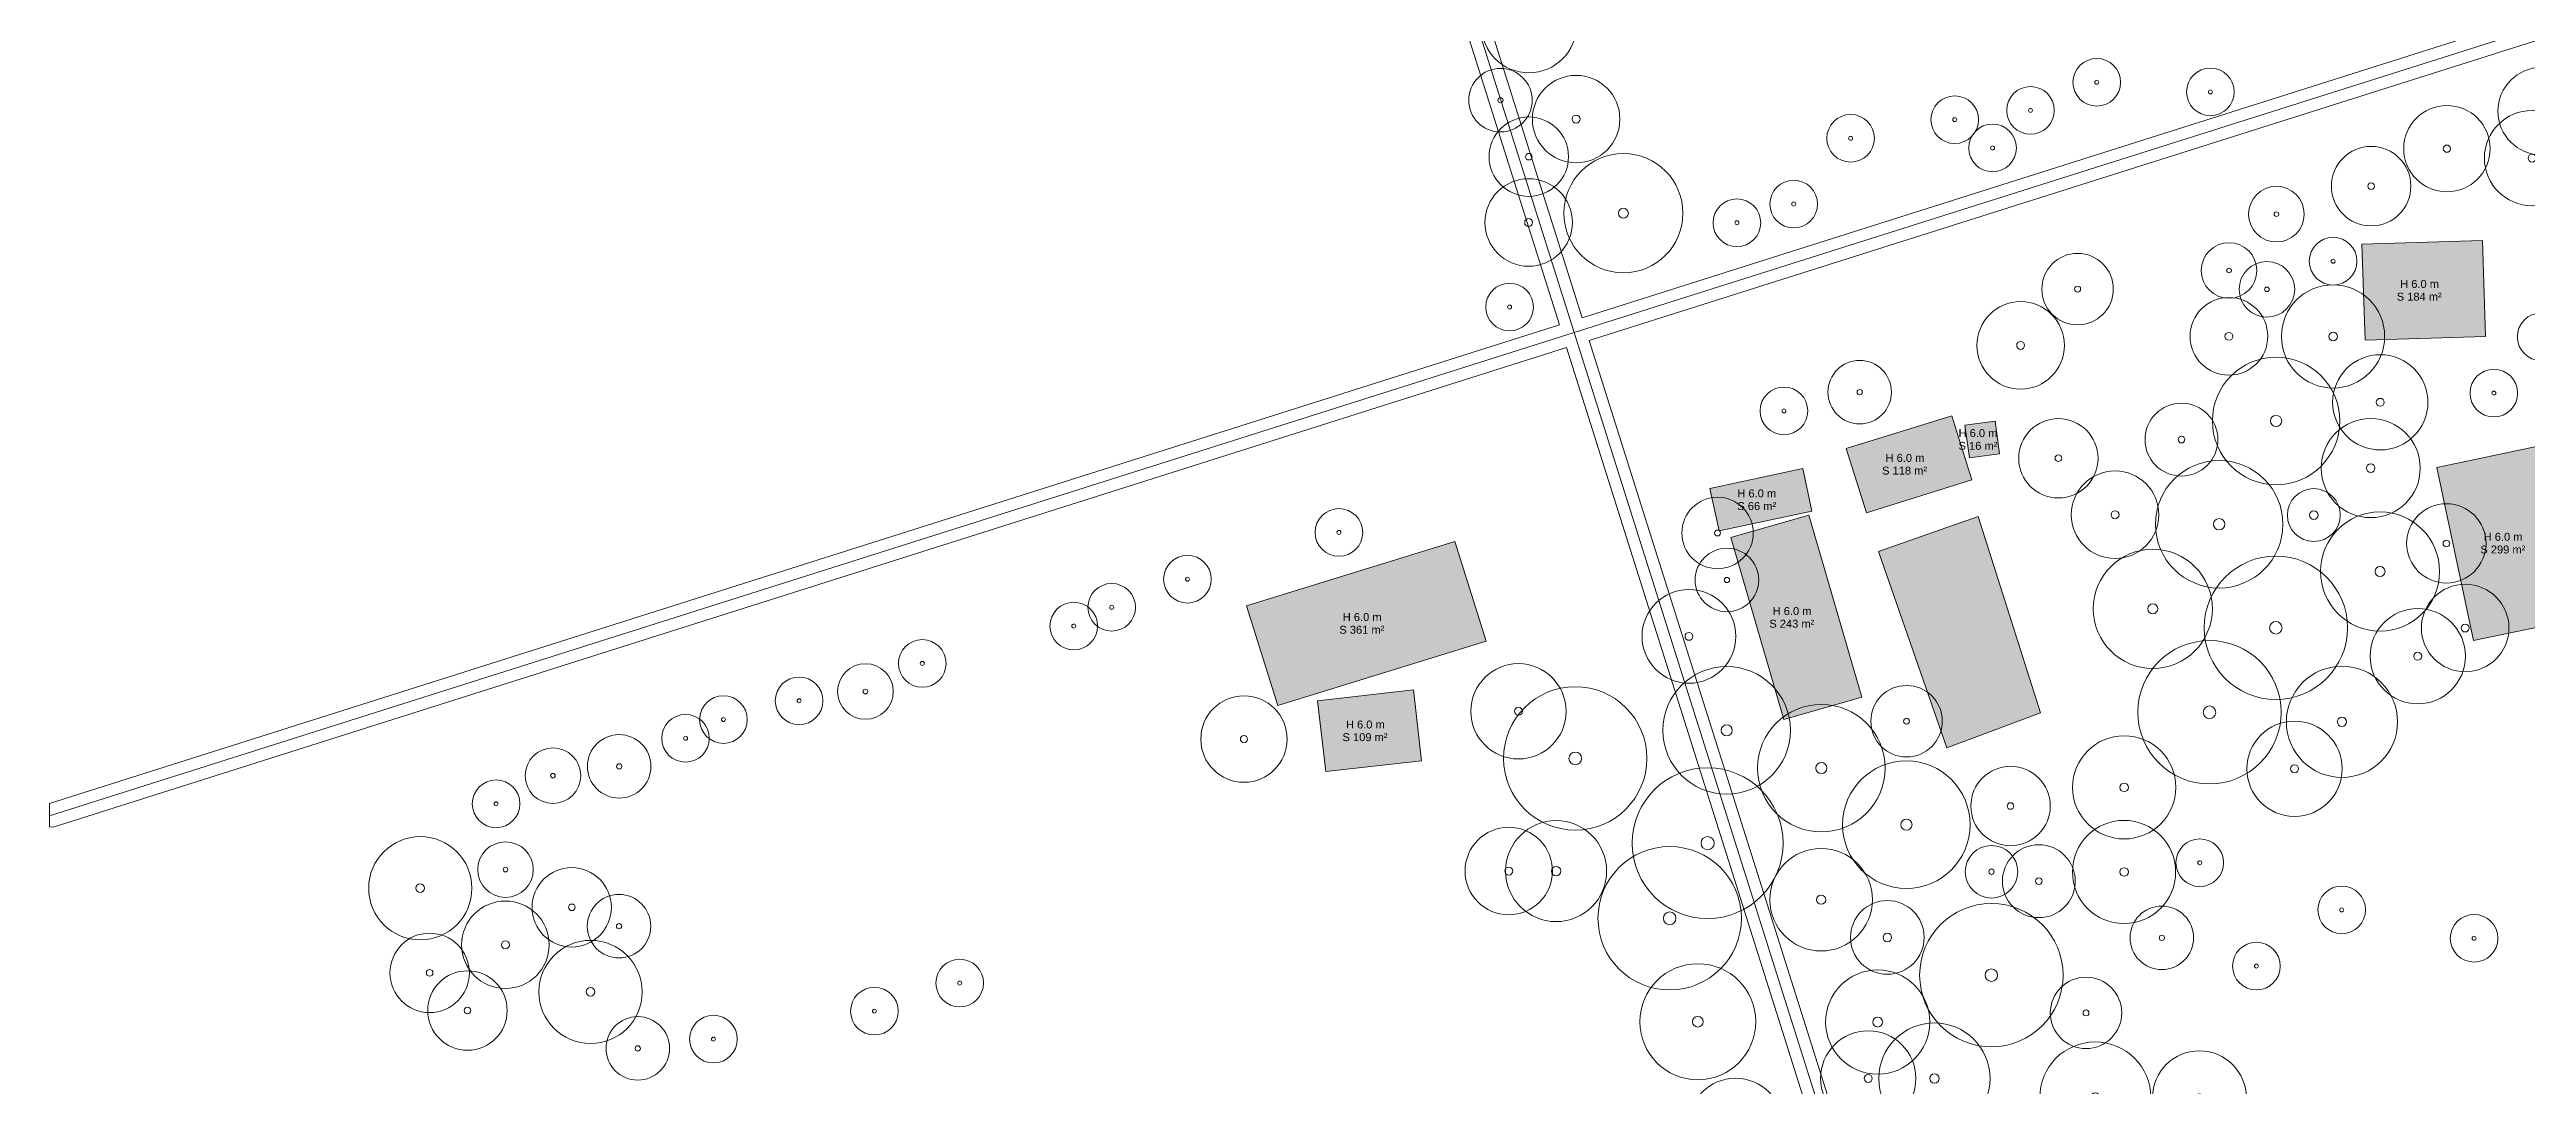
# Model space of a CAD drawing. Header units: metres. Extents: x 0 to 1612, y 0 to 1403.
# Drawn here: x 0 to 311.9, y 590.8 to 721.2 of the extents above; entities that cross this region are included whole.
import ezdxf

# ---------------------------------------------------------------- set-up
doc = ezdxf.new("R2010")
doc.units = ezdxf.units.M
doc.header["$MEASUREMENT"] = 0
for name, color, linetype, lineweight, true_color in [('TPX_BUILDING_AREAS_TEXT', 7, 'CONTINUOUS', 0, 0x000000), ('TPX_BUILDING_HEIGHTS_TEXT', 7, 'CONTINUOUS', 0, 0x000000), ('TPX_BUILDINGS', 7, 'CONTINUOUS', 0, 0x000000), ('TPX_BUILDINGS_HATCH', 7, 'CONTINUOUS', 0, 0xf0f0f0), ('TPX_ROADS_AXES', 7, 'CONTINUOUS', 0, 0x323232), ('TPX_ROADS_CONTOURS', 7, 'CONTINUOUS', 0, 0x646464), ('TPX_VEGETATION_TREES_INDIVIDUAL', 7, 'CONTINUOUS', 0, 0x136734), ('TPX_WATERWAYS', 7, 'CONTINUOUS', 0, 0x7aafdf), ('TPX_WATERWAYS_HATCH', 7, 'CONTINUOUS', 0, 0x7aafdf)]:
    doc.layers.add(name, color=color, linetype=linetype, lineweight=lineweight, true_color=true_color)
doc.styles.add('TPX_TEXTE', font='arial.ttf')

# ---------------------------------------------------------------- blocks, each defined once
blk = doc.blocks.new('TREETR005_CR059')
at = {"layer": 'TPX_VEGETATION_TREES_INDIVIDUAL'}
for radius in [5.91, 0.5]:
    blk.add_circle((0, 0, 0.04), radius, dxfattribs=at)
blk = doc.blocks.new('TREETR004_CR046')
at = {"layer": 'TPX_VEGETATION_TREES_INDIVIDUAL'}
for radius in [4.59, 0.417]:
    blk.add_circle((0, 0, 0.04), radius, dxfattribs=at)
blk = doc.blocks.new('TREETR003_CR035')
at = {"layer": 'TPX_VEGETATION_TREES_INDIVIDUAL'}
for radius in [3.5, 0.292]:
    blk.add_circle((0, 0, 0.04), radius, dxfattribs=at)
blk = doc.blocks.new('TREETR007_CR073')
at = {"layer": 'TPX_VEGETATION_TREES_INDIVIDUAL'}
for radius in [7.3, 0.667]:
    blk.add_circle((0, 0, 0.04), radius, dxfattribs=at)
blk = doc.blocks.new('TREETR005_CR033')
at = {"layer": 'TPX_VEGETATION_TREES_INDIVIDUAL'}
for radius in [3.33, 0.542]:
    blk.add_circle((0, 0, 0.04), radius, dxfattribs=at)
blk = doc.blocks.new('TREETR008_CR090')
at = {"layer": 'TPX_VEGETATION_TREES_INDIVIDUAL'}
for radius in [9.03, 0.792]:
    blk.add_circle((0, 0, 0.04), radius, dxfattribs=at)
blk = doc.blocks.new('TREETR006_CR065')
at = {"layer": 'TPX_VEGETATION_TREES_INDIVIDUAL'}
for radius in [6.46, 0.583]:
    blk.add_circle((0, 0, 0.04), radius, dxfattribs=at)
blk = doc.blocks.new('TREETR004_CR050')
at = {"layer": 'TPX_VEGETATION_TREES_INDIVIDUAL'}
for radius in [5, 0.417]:
    blk.add_circle((0, 0, 0.04), radius, dxfattribs=at)
blk = doc.blocks.new('TREETR006_CR066')
at = {"layer": 'TPX_VEGETATION_TREES_INDIVIDUAL'}
for radius in [6.56, 0.625]:
    blk.add_circle((0, 0, 0.04), radius, dxfattribs=at)
blk = doc.blocks.new('TREETR005_CR060')
at = {"layer": 'TPX_VEGETATION_TREES_INDIVIDUAL'}
for radius in [6, 0.5]:
    blk.add_circle((0, 0, 0.04), radius, dxfattribs=at)
blk = doc.blocks.new('TREETR007_CR080')
at = {"layer": 'TPX_VEGETATION_TREES_INDIVIDUAL'}
for radius in [8.03, 0.708]:
    blk.add_circle((0, 0, 0.04), radius, dxfattribs=at)
blk = doc.blocks.new('TREETR006_CR064')
at = {"layer": 'TPX_VEGETATION_TREES_INDIVIDUAL'}
for radius in [6.36, 0.583]:
    blk.add_circle((0, 0, 0.04), radius, dxfattribs=at)
blk = doc.blocks.new('TREETR005_CR065')
at = {"layer": 'TPX_VEGETATION_TREES_INDIVIDUAL'}
for radius in [6.5, 0.542]:
    blk.add_circle((0, 0, 0.04), radius, dxfattribs=at)
blk = doc.blocks.new('TREETR006_CR070')
at = {"layer": 'TPX_VEGETATION_TREES_INDIVIDUAL'}
for radius in [7, 0.583]:
    blk.add_circle((0, 0, 0.04), radius, dxfattribs=at)
blk = doc.blocks.new('TREETR004_CR045')
at = {"layer": 'TPX_VEGETATION_TREES_INDIVIDUAL'}
for radius in [4.5, 0.375]:
    blk.add_circle((0, 0, 0.04), radius, dxfattribs=at)
blk = doc.blocks.new('TREETR006_CR075')
at = {"layer": 'TPX_VEGETATION_TREES_INDIVIDUAL'}
for radius in [7.5, 0.625]:
    blk.add_circle((0, 0, 0.04), radius, dxfattribs=at)
blk = doc.blocks.new('TREETR003_CR030')
at = {"layer": 'TPX_VEGETATION_TREES_INDIVIDUAL'}
for radius in [3, 0.25]:
    blk.add_circle((0, 0, 0.04), radius, dxfattribs=at)
blk = doc.blocks.new('TREETR005_CR062')
at = {"layer": 'TPX_VEGETATION_TREES_INDIVIDUAL'}
for radius in [6.24, 0.542]:
    blk.add_circle((0, 0, 0.04), radius, dxfattribs=at)
blk = doc.blocks.new('TREETR003_CR040')
at = {"layer": 'TPX_VEGETATION_TREES_INDIVIDUAL'}
for radius in [4, 0.333]:
    blk.add_circle((0, 0, 0.04), radius, dxfattribs=at)
blk = doc.blocks.new('TREETR005_CR049')
at = {"layer": 'TPX_VEGETATION_TREES_INDIVIDUAL'}
for radius in [4.89, 0.5]:
    blk.add_circle((0, 0, 0.04), radius, dxfattribs=at)
blk = doc.blocks.new('TREETR008_CR095')
at = {"layer": 'TPX_VEGETATION_TREES_INDIVIDUAL'}
for radius in [9.5, 0.833]:
    blk.add_circle((0, 0, 0.04), radius, dxfattribs=at)
blk = doc.blocks.new('TREETR005_CR054')
at = {"layer": 'TPX_VEGETATION_TREES_INDIVIDUAL'}
for radius in [5.44, 0.458]:
    blk.add_circle((0, 0, 0.04), radius, dxfattribs=at)
blk = doc.blocks.new('TREETR005_CR055')
at = {"layer": 'TPX_VEGETATION_TREES_INDIVIDUAL'}
for radius in [5.51, 0.5]:
    blk.add_circle((0, 0, 0.04), radius, dxfattribs=at)
blk = doc.blocks.new('TREETR005_CR046')
at = {"layer": 'TPX_VEGETATION_TREES_INDIVIDUAL'}
for radius in [4.64, 0.542]:
    blk.add_circle((0, 0, 0.04), radius, dxfattribs=at)
blk = doc.blocks.new('TREETR003_CR033')
at = {"layer": 'TPX_VEGETATION_TREES_INDIVIDUAL'}
for radius in [3.31, 0.333]:
    blk.add_circle((0, 0, 0.04), radius, dxfattribs=at)

msp = doc.modelspace()

# ---------------------------------------------------------------- hatches: boundary and pattern name
at = {"layer": 'TPX_BUILDINGS_HATCH'}
for points in [[(306.39, 697.21), (291.2, 696.74), (291.6, 684.62), (306.77, 685.09), (306.39, 697.21)], [(239.57, 675.12), (226.26, 671), (228.81, 662.9), (242.1, 667.03), (239.57, 675.12)], [(245.01, 674.44), (241.21, 673.93), (241.77, 669.82), (245.56, 670.33), (245.01, 674.44)], [(313.76, 671.35), (300.64, 668.61), (305.27, 646.8), (318.4, 649.54), (313.76, 671.35)], [(220.78, 668.48), (209.1, 665.97), (210.27, 660.61), (221.94, 663.11), (220.78, 668.48)], [(221.54, 662.59), (211.75, 659.79), (218.41, 636.85), (228.22, 639.65), (221.54, 662.59)], [(176.99, 659.28), (150.75, 651.18), (154.68, 638.63), (180.92, 646.74), (176.99, 659.28)], [(171.76, 640.58), (159.69, 639.21), (160.71, 630.29), (172.78, 631.65), (171.76, 640.58)]]:
    msp.add_hatch(color=256, dxfattribs=at).paths.add_polyline_path(points)
at = {"layer": 'TPX_WATERWAYS_HATCH'}
msp.add_hatch(color=256, dxfattribs=at).paths.add_polyline_path([(242.86, 662.42), (230.34, 658.02), (238.94, 633.27), (250.74, 637.68), (242.86, 662.42)])

# ---------------------------------------------------------------- linework, layer by layer
at = {"layer": 'TPX_BUILDINGS', "elevation": 0.04}
for points in [[(306.39, 697.21), (291.2, 696.74), (291.6, 684.62), (306.77, 685.09)], [(239.57, 675.12), (226.26, 671), (228.81, 662.9), (242.1, 667.03)], [(245.01, 674.44), (241.21, 673.93), (241.77, 669.82), (245.56, 670.33)], [(313.76, 671.35), (300.64, 668.61), (305.27, 646.8), (318.4, 649.54)], [(220.78, 668.48), (209.1, 665.97), (210.27, 660.61), (221.94, 663.11)], [(221.54, 662.59), (211.75, 659.79), (218.41, 636.85), (228.22, 639.65)], [(176.99, 659.28), (150.75, 651.18), (154.68, 638.63), (180.92, 646.74)], [(171.76, 640.58), (159.69, 639.21), (160.71, 630.29), (172.78, 631.65)]]:
    msp.add_lwpolyline(points, close=True, dxfattribs=at)
at = {"layer": 'TPX_ROADS_AXES', "elevation": 0.03}
for points in [[(145.53, 832.86), (192.02, 685.59)], [(192.02, 685.59), (338.05, 731.88)], [(0, 624.72), (192.02, 685.59)], [(192.02, 685.59), (261.53, 465.48)]]:
    msp.add_lwpolyline(points, dxfattribs=at)
at = {"layer": 'TPX_ROADS_CONTOURS', "elevation": 0.03}
for points in [[(99.47, 983.7), (244.22, 1030), (336.18, 732.86), (193, 687.47), (146.96, 833.32)], [(193.9, 684.61), (337.08, 730), (379.7, 596.52), (406.14, 513.7), (262.5, 467.37)]]:
    msp.add_lwpolyline(points, close=True, dxfattribs=at)
msp.add_lwpolyline([(96.6, 982.8), (143.64, 833.86), (133.35, 830.71), (0, 789.23), (0, 786.27), (0.45, 786.23), (134.24, 827.84), (144.54, 831), (190.14, 686.57), (0, 626.29), (0, 623.33), (0.45, 623.29), (191.04, 683.71), (260.1, 465.02), (272.95, 424.32), (285.19, 385.55), (0, 295.66)], dxfattribs=at)
at = {"layer": 'TPX_WATERWAYS', "elevation": 0.01}
msp.add_lwpolyline([(242.86, 662.42), (230.34, 658.02), (238.94, 633.27), (250.74, 637.68)], close=True, dxfattribs=at)

# ---------------------------------------------------------------- block references
at = {"layer": 'TPX_VEGETATION_TREES_INDIVIDUAL'}
for name, p in [('TREETR005_CR060', (186.31, 724.32, 0.04)), ('TREETR003_CR040', (182.72, 714.86, 0.04)), ('TREETR005_CR055', (192.25, 712.48, 0.04)), ('TREETR003_CR030', (257.82, 717.12, 0.04)), ('TREETR003_CR030', (272.12, 715.91, 0.04)), ('TREETR005_CR055', (313.84, 713.48, 0.04)), ('TREETR003_CR030', (239.93, 712.41, 0.04)), ('TREETR003_CR030', (249.47, 713.58, 0.04)), ('TREETR004_CR050', (186.29, 707.75, 0.04)), ('TREETR003_CR030', (226.82, 710.06, 0.04)), ('TREETR003_CR030', (244.69, 708.85, 0.04)), ('TREETR005_CR054', (301.91, 708.76, 0.04)), ('TREETR005_CR060', (312.63, 707.57, 0.04)), ('TREETR006_CR075', (198.2, 700.63, 0.04)), ('TREETR004_CR050', (292.37, 704.04, 0.04)), ('TREETR005_CR055', (186.27, 699.46, 0.04)), ('TREETR003_CR030', (212.5, 699.42, 0.04)), ('TREETR003_CR030', (219.65, 701.78, 0.04)), ('TREETR003_CR035', (280.44, 700.51, 0.04)), ('TREETR003_CR035', (274.47, 693.41, 0.04)), ('TREETR003_CR030', (287.58, 694.58, 0.04)), ('TREETR004_CR045', (255.4, 691.07, 0.04)), ('TREETR003_CR035', (279.24, 691.04, 0.04)), ('TREETR003_CR030', (183.87, 688.81, 0.04)), ('TREETR005_CR055', (248.23, 683.98, 0.04)), ('TREETR005_CR049', (274.46, 685.12, 0.04)), ('TREETR005_CR065', (287.57, 685.11, 0.04)), ('TREETR003_CR030', (313.79, 685.07, 0.04)), ('TREETR003_CR040', (227.96, 678.09, 0.04)), ('TREETR007_CR080', (280.4, 674.46, 0.04)), ('TREETR005_CR060', (293.52, 676.81, 0.04)), ('TREETR003_CR030', (307.82, 677.97, 0.04)), ('TREETR003_CR030', (218.42, 675.73, 0.04)), ('TREETR004_CR050', (252.98, 669.76, 0.04)), ('TREETR004_CR046', (268.48, 672.11, 0.04)), ('TREETR005_CR062', (292.31, 668.52, 0.04)), ('TREETR005_CR055', (260.12, 662.65, 0.04)), ('TREETR007_CR080', (273.23, 661.45, 0.04)), ('TREETR004_CR045', (210.06, 660.35, 0.04)), ('TREETR005_CR033', (285.15, 662.61, 0.04)), ('TREETR003_CR030', (162.38, 660.42, 0.04)), ('TREETR006_CR075', (293.49, 655.5, 0.04)), ('TREETR004_CR050', (301.84, 659.04, 0.04)), ('TREETR003_CR040', (211.24, 654.43, 0.04)), ('TREETR006_CR075', (264.87, 650.8, 0.04)), ('TREETR003_CR030', (143.3, 654.53, 0.04)), ('TREETR008_CR090', (280.37, 648.41, 0.04)), ('TREETR003_CR030', (133.76, 650.99, 0.04)), ('TREETR005_CR059', (206.46, 647.33, 0.04)), ('TREETR005_CR055', (304.21, 648.38, 0.04)), ('TREETR003_CR030', (128.99, 648.63, 0.04)), ('TREETR005_CR060', (298.24, 644.83, 0.04)), ('TREETR003_CR030', (109.91, 643.92, 0.04)), ('TREETR008_CR090', (272.01, 637.77, 0.04)), ('TREETR003_CR035', (102.75, 640.38, 0.04)), ('TREETR005_CR060', (184.99, 637.89, 0.04)), ('TREETR007_CR080', (211.21, 635.49, 0.04)), ('TREETR006_CR070', (288.69, 636.56, 0.04)), ('TREETR003_CR030', (84.87, 636.85, 0.04)), ('TREETR003_CR030', (94.4, 639.21, 0.04)), ('TREETR005_CR054', (150.42, 634.39, 0.04)), ('TREETR008_CR090', (192.14, 631.96, 0.04)), ('TREETR004_CR045', (233.86, 636.64, 0.04)), ('TREETR003_CR030', (80.09, 634.49, 0.04)), ('TREETR007_CR080', (223.13, 630.73, 0.04)), ('TREETR005_CR060', (282.72, 630.65, 0.04)), ('TREETR003_CR035', (63.4, 629.78, 0.04)), ('TREETR003_CR040', (71.74, 630.95, 0.04)), ('TREETR005_CR065', (261.27, 628.31, 0.04)), ('TREETR008_CR095', (208.81, 621.28, 0.04)), ('TREETR007_CR080', (233.84, 623.61, 0.04)), ('TREETR004_CR050', (246.96, 625.96, 0.04)), ('TREETR003_CR030', (56.24, 626.24, 0.04)), ('TREETR006_CR064', (189.73, 617.76, 0.04)), ('TREETR005_CR065', (261.25, 617.65, 0.04)), ('TREETR005_CR065', (46.69, 615.6, 0.04)), ('TREETR003_CR035', (57.42, 617.95, 0.04)), ('TREETR005_CR055', (183.77, 617.77, 0.04)), ('TREETR008_CR090', (204.03, 611.82, 0.04)), ('TREETR003_CR033', (244.56, 617.68, 0.04)), ('TREETR004_CR046', (250.52, 616.49, 0.04)), ('TREETR003_CR030', (270.79, 618.82, 0.04)), ('TREETR004_CR050', (65.76, 613.2, 0.04)), ('TREETR006_CR065', (223.1, 614.16, 0.04)), ('TREETR003_CR040', (71.72, 610.82, 0.04)), ('TREETR003_CR030', (288.66, 612.88, 0.04)), ('TREETR005_CR055', (57.41, 608.48, 0.04)), ('TREETR005_CR046', (231.44, 609.41, 0.04)), ('TREETR008_CR090', (244.54, 604.65, 0.04)), ('TREETR003_CR040', (266.01, 609.36, 0.04)), ('TREETR003_CR030', (305.34, 609.3, 0.04)), ('TREETR004_CR050', (47.87, 604.94, 0.04)), ('TREETR005_CR065', (68.13, 602.54, 0.04)), ('TREETR003_CR030', (277.92, 605.79, 0.04)), ('TREETR004_CR050', (52.63, 600.2, 0.04)), ('TREETR003_CR030', (114.62, 603.66, 0.04)), ('TREETR007_CR073', (207.58, 598.79, 0.04)), ('TREETR006_CR066', (230.23, 598.75, 0.04)), ('TREETR003_CR030', (103.88, 600.12, 0.04)), ('TREETR004_CR045', (256.46, 599.9, 0.04)), ('TREETR003_CR040', (74.08, 595.43, 0.04)), ('TREETR003_CR030', (83.61, 596.6, 0.04)), ('TREETR005_CR060', (229.03, 591.65, 0.04)), ('TREETR006_CR070', (237.37, 591.64, 0.04)), ('TREETR006_CR070', (257.63, 589.24, 0.04)), ('TREETR005_CR059', (270.74, 589.22, 0.04)), ('TREETR005_CR059', (212.33, 585.76, 0.04))]:
    msp.add_blockref(name, p, dxfattribs=at)

# ---------------------------------------------------------------- texts
at = {"layer": 'TPX_BUILDING_AREAS_TEXT', "style": 'TPX_TEXTE'}
for s, p in [('S 184 m²', (295.59, 689.62, 0.05)), ('S 16 m²', (240.41, 670.83, 0.05)), ('S 118 m²', (230.78, 667.71, 0.05)), ('S 66 m²', (212.55, 663.24, 0.05)), ('S 299 m²', (306.12, 657.77, 0.05)), ('S 243 m²', (216.58, 648.42, 0.05)), ('S 361 m²', (162.43, 647.66, 0.05)), ('S 109 m²', (162.83, 634.13, 0.05))]:
    msp.add_text(s, height=1, dxfattribs=at).set_placement(p)
at = {"layer": 'TPX_BUILDING_HEIGHTS_TEXT', "style": 'TPX_TEXTE'}
for p in [(296.02, 691.22, 0.05), (240.41, 672.43, 0.05), (231.21, 669.31, 0.05), (212.55, 664.84, 0.05), (306.54, 659.37, 0.05), (162.86, 649.26, 0.05), (217, 650.02, 0.05), (163.26, 635.73, 0.05)]:
    msp.add_text('H 6.0 m', height=1, dxfattribs=at).set_placement(p)

doc.saveas('drawing.dxf')
